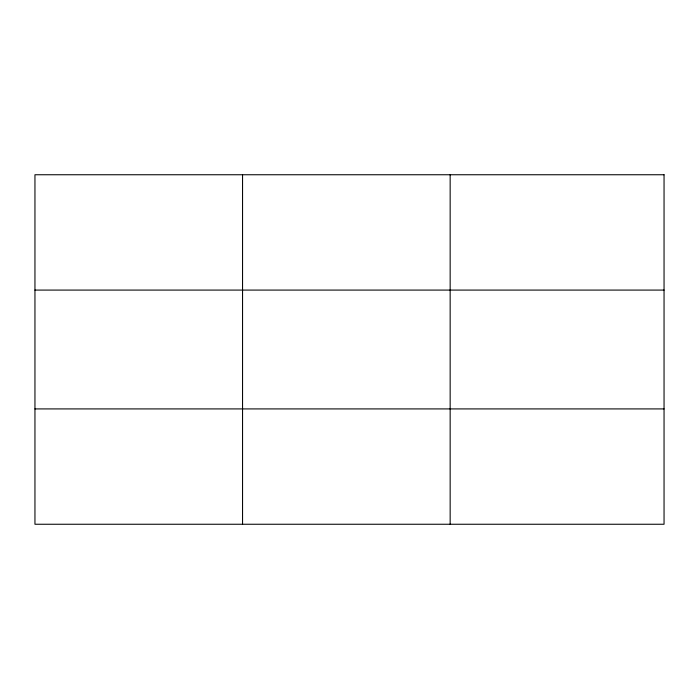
<?xml version="1.0" encoding="UTF-8"?>
<svg xmlns="http://www.w3.org/2000/svg" width="699" height="699" viewBox="0 0 699 699"><rect width="100%" height="100%" fill="white"/><g stroke="black" fill="none" stroke-linecap="round" stroke-linejoin="round"><path stroke-width="1.05" d="M242.553 524.25L242.553 174.75M450.156 524.25L450.156 174.75M34.95 290.085L664.05 290.085M34.95 408.915L664.05 408.915M664.05 174.75L34.95 174.75L34.95 524.25L664.05 524.25L664.05 174.75"/></g></svg>
